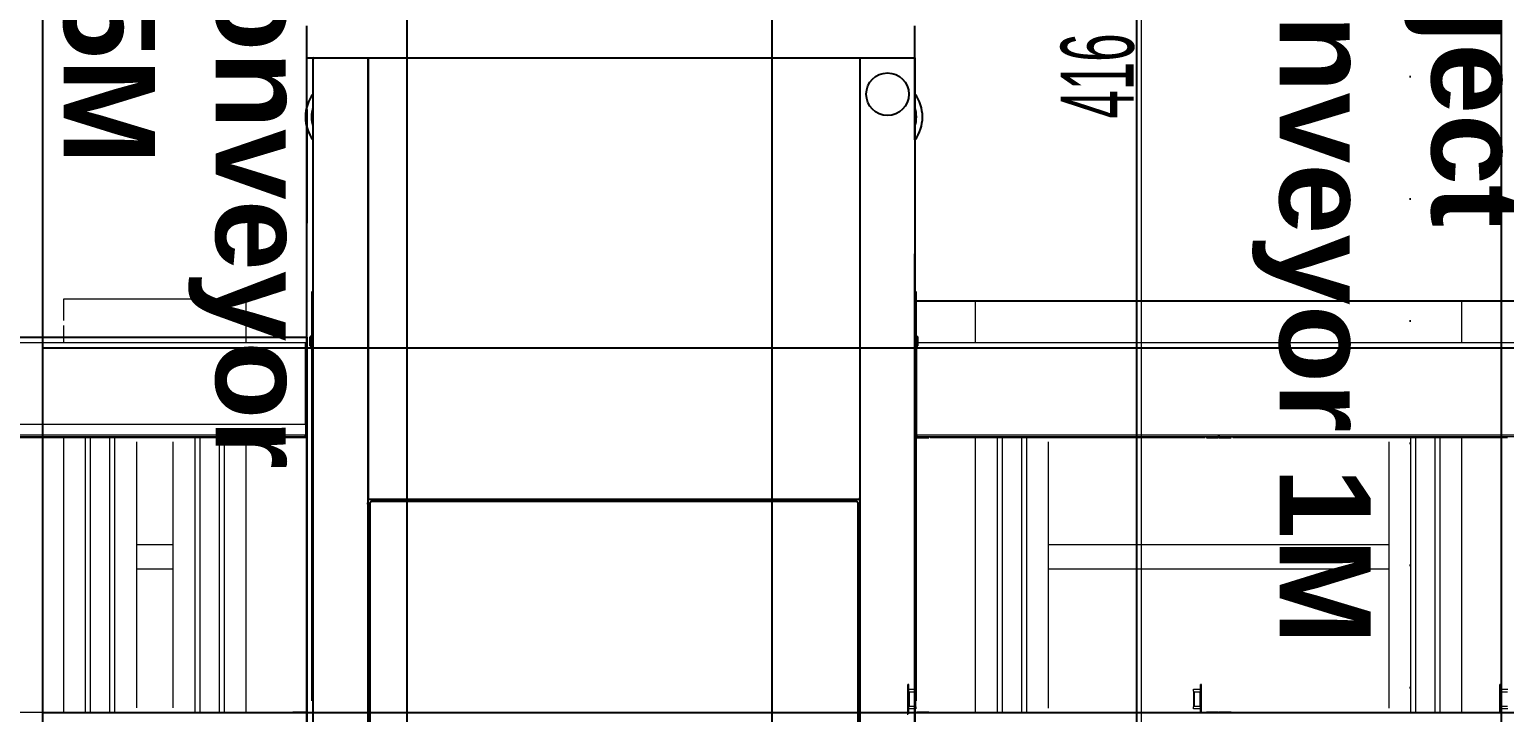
# Model space of a CAD drawing. Header units: centimetres. Extents: x 405564 to 502064, y 46284 to 60634.
# Drawn here: x 454057.6 to 454300.2, y 53002.5 to 53114.9 of the extents above; entities that cross this region are included whole.
import ezdxf
from ezdxf import colors
from ezdxf.entities.mleader import LeaderData, LeaderLine
from ezdxf.math import Vec2, Vec3
from ezdxf.xclip import XClip

# ---------------------------------------------------------------- set-up
doc = ezdxf.new("R2010")
doc.units = ezdxf.units.CM
doc.header["$XCLIPFRAME"] = 0
for name, pattern in [('3+1_3b$0$DASHED', [0.25, 0.125, -0.125]), ('ACAD_ISO07W100', [3, 0, -3]), ('DOT', [0.25, 0, -0.25])]:
    doc.linetypes.add(name, pattern=pattern)
doc.layers.get('0').update_dxf_attribs({"color": 8, "lineweight": 9})
for name, color, linetype in [('---___EB_draft03_cihazlar', 8, 'Continuous'), ('---___EB_rev', 8, 'Continuous'), ('0-KRCN-ASMATAVAN-130426', 8, 'Continuous'), ('AS_DOS_TERAS_UST', 8, 'ACAD_ISO07W100'), ('AS_DUV', 8, 'Continuous'), ('AS_PYZ_BINA', 8, 'Continuous')]:
    doc.layers.add(name, color=color, linetype=linetype)
doc.layers.add('0-KRCN-MİMARİ-220526', color=8, linetype='Continuous', lineweight=9)
doc.layers.add('OL_Ic', color=8, linetype='Continuous', lineweight=9)
doc.styles.add('Kalin02', font='arialbd.ttf')
doc.styles.add('Normal_ITL', font='swissi.ttf')
doc.styles.add('OLCU50', font='arial.ttf', dxfattribs={"width": 0.5, "height": 12})
doc.dimstyles.new('olcu 50', dxfattribs={"dimscale": 0.5, "dimtxt": 12, "dimasz": 0.5, "dimexe": 0, "dimexo": 0, "dimgap": 2, "dimtad": 1, "dimdec": 1, "dimrnd": 0.5, "dimdsep": 46, "dimtxsty": 'OLCU50', "dimblk1": 'SOL', "dimblk2": 'SAG', "dimsah": 1, "dimcen": 0, "dimse1": 1, "dimse2": 1, "dimadec": 0, "dimazin": 0, "dimtfac": 0.008, "dimtdec": 1, "dimtix": 1, "dimtmove": 2, "dimatfit": 3, "dimldrblk": 'SOL', "dimfxl": 1, "dimtolj": 1, "dimarcsym": 0})

# ---------------------------------------------------------------- blocks, each defined once
blk = doc.blocks.new('Conveyor0.5M')
at = {"layer": '---___EB_draft03_cihazlar', "linetype": 'Continuous', "lineweight": 15}
for p, q in [((276846.57, -40180.96), (276847.67, -40180.96)), ((276846.57, -40180.98), (276846.57, -40180.96)), ((276846.57, -40181.16), (276846.57, -40180.98)), ((276846.57, -40230.66), (276846.57, -40181.16)), ((276847.67, -40181.16), (276846.57, -40181.16)), ((276847.67, -40180.96), (276854.52, -40180.96)), ((276847.67, -40181.16), (276861.82, -40181.16)), ((276858.79, -40181.16), (276847.67, -40181.16)), ((276854.92, -40180.96), (276854.52, -40180.96)), ((276854.92, -40180.96), (276861.82, -40180.96)), ((276860.02, -40181.16), (276858.86, -40181.16)), ((276860.02, -40230.66), (276860.02, -40181.16)), ((276860.07, -40181.16), (276861.72, -40181.16)), ((276861.82, -40180.86), (276862.12, -40180.86)), ((276862.12, -40180.96), (276861.82, -40180.96)), ((276861.82, -40180.96), (276861.82, -40181.16)), ((276861.82, -40181.21), (276861.82, -40181.16)), ((276861.82, -40181.16), (276861.82, -40230.66)), ((276862.12, -40181.21), (276861.82, -40181.21)), ((276862.12, -40180.86), (276862.24, -40180.86)), ((276862.12, -40229.86), (276862.12, -40180.86)), ((276862.12, -40180.86), (276862.12, -40229.85)), ((276862.24, -40180.96), (276862.12, -40180.96)), ((276862.12, -40180.96), (276862.12, -40181.96)), ((276862.12, -40181.96), (276862.12, -40180.96)), ((276862.24, -40181.21), (276862.12, -40181.21)), ((276862.12, -40181.21), (276862.12, -40182.21)), ((276862.12, -40182.21), (276862.12, -40181.21)), ((276862.24, -40180.86), (276862.24, -40228.86)), ((276862.24, -40182.96), (276862.24, -40180.96)), ((276862.24, -40183.21), (276862.24, -40181.21)), ((276907.4, -40180.86), (276907.52, -40180.86)), ((276907.4, -40228.86), (276907.4, -40180.86)), ((276907.52, -40180.96), (276907.4, -40180.96)), ((276907.4, -40180.96), (276907.4, -40182.96)), ((276907.52, -40181.21), (276907.4, -40181.21)), ((276907.4, -40181.21), (276907.4, -40183.21)), ((276862.12, -40181.96), (276862.12, -40229.61)), ((276862.12, -40182.21), (276862.12, -40229.86)), ((276862.12, -40182.96), (276862.24, -40182.96)), ((276862.12, -40183.18), (276862.14, -40183.18)), ((276862.12, -40183.21), (276862.24, -40183.21)), ((276862.14, -40183.28), (276862.12, -40183.28)), ((276862.12, -40183.43), (276862.14, -40183.43)), ((276862.14, -40183.53), (276862.12, -40183.53)), ((276862.14, -40228.38), (276862.14, -40183.18)), ((276862.19, -40183.18), (276862.14, -40183.18)), ((276862.14, -40228.63), (276862.14, -40183.43)), ((276862.19, -40183.43), (276862.14, -40183.43)), ((276862.19, -40228.38), (276862.19, -40183.18)), ((276862.19, -40228.63), (276862.19, -40183.43)), ((276907.45, -40183.18), (276907.45, -40228.38)), ((276907.45, -40183.43), (276907.45, -40228.63)), ((276839.37, -40220.91), (276839.37, -40190.91)), ((276839.47, -40190.91), (276839.37, -40190.91)), ((276842.96, -40190.91), (276839.47, -40190.91)), ((276846.57, -40190.91), (276843.78, -40190.91)), ((276907.45, -40190.91), (276862.19, -40190.91)), ((276907.45, -40194.5), (276862.19, -40194.5)), ((276907.45, -40195.32), (276862.19, -40195.32)), ((276907.45, -40198.5), (276862.19, -40198.5)), ((276907.45, -40199.32), (276862.19, -40199.32)), ((276906.72, -40202.91), (276862.92, -40202.91)), ((276879.87, -40202.91), (276879.87, -40208.91)), ((276883.87, -40202.91), (276883.87, -40208.91)), ((276906.72, -40208.91), (276862.92, -40208.91)), ((276907.45, -40212.5), (276862.19, -40212.5)), ((276907.45, -40213.32), (276862.19, -40213.32)), ((276907.45, -40216.5), (276862.19, -40216.5)), ((276907.45, -40217.32), (276862.19, -40217.32)), ((276839.47, -40220.91), (276839.37, -40220.91)), ((276842.96, -40220.91), (276839.47, -40220.91)), ((276846.57, -40220.91), (276843.78, -40220.91)), ((276907.45, -40220.91), (276862.19, -40220.91))]:
    blk.add_line(p, q, dxfattribs=at)
at = {"layer": '---___EB_draft03_cihazlar', "color": 1, "linetype": '3+1_3b$0$DASHED', "ltscale": 150}
blk.add_lwpolyline([(276770.72, -40180.91), (277000.72, -40180.91), (277000.72, -40230.91), (276770.72, -40230.91), (276770.72, -40180.91)], dxfattribs=at)
at = {"layer": '---___EB_draft03_cihazlar', "color": 1}
blk.add_lwpolyline([(276845.72, -40180.91), (276925.72, -40180.91), (276925.72, -40230.91), (276845.72, -40230.91), (276845.72, -40180.91)], dxfattribs=at)
at = {"layer": '---___EB_draft03_cihazlar', "linetype": 'Continuous', "lineweight": 15}
for points, knots in [([(276846.57, -40181), (276846.57, -40181), (276846.57, -40181.02), (276846.57, -40180.99), (276846.57, -40180.96), (276846.57, -40180.96)], [0, 0, 0, 0, 0.052266, 0.883064, 1, 1, 1, 1]), ([(276854.92, -40180.96), (276854.9, -40180.97), (276854.84, -40180.99), (276854.73, -40181.01), (276854.61, -40181), (276854.54, -40180.97), (276854.52, -40180.96)], [0, 0, 0, 0, 0.162259, 0.462444, 0.828584, 1, 1, 1, 1])]:
    blk.add_open_spline(points, degree=3, knots=knots, dxfattribs=at)
at = {"layer": '---___EB_draft03_cihazlar', "insert": (276770.72, -40180.91), "char_height": 15, "attachment_point": 1, "style": 'Kalin02'}
blk.add_mtext_dynamic_manual_height_columns('Conveyor \\P0.5M', width=590.7316, gutter_width=750, heights=[137.08], dxfattribs=at)
blk = doc.blocks.new('RejectConveyor1M')
at = {"layer": '---___EB_draft03_cihazlar', "linetype": 'Continuous', "lineweight": 15}
for p, q in [((277095.36, -39826.95), (277095.36, -39727.45)), ((277110.61, -39727.45), (277110.61, -39826.95)), ((277110.91, -39728.5), (277110.91, -39776.15)), ((277110.93, -39774.92), (277110.93, -39729.72)), ((277110.98, -39774.92), (277110.98, -39729.72)), ((277152.43, -39730.8), (277152.43, -39729.65)), ((277152.88, -39729.72), (277152.88, -39730.72)), ((277155.18, -39730.72), (277155.18, -39729.72)), ((277155.63, -39729.65), (277155.63, -39730.8)), ((277156.24, -39729.72), (277156.24, -39774.92)), ((277151.61, -39730.8), (277151.61, -39730.95)), ((277151.91, -39730.8), (277151.61, -39730.8)), ((277151.91, -39730.95), (277151.61, -39730.95)), ((277156.24, -39730.8), (277151.91, -39730.8)), ((277156.24, -39730.95), (277151.91, -39730.95)), ((277152.88, -39730.72), (277155.18, -39730.72)), ((277088.51, -39817.2), (277088.51, -39737.2)), ((277092.57, -39737.2), (277088.51, -39737.2)), ((277095.36, -39737.2), (277092.57, -39737.2)), ((277156.24, -39737.2), (277110.98, -39737.2)), ((277156.24, -39740.79), (277110.98, -39740.79)), ((277156.24, -39741.61), (277110.98, -39741.61)), ((277156.24, -39744.79), (277110.98, -39744.79)), ((277156.24, -39745.61), (277110.98, -39745.61)), ((277155.51, -39749.2), (277111.71, -39749.2)), ((277128.66, -39749.2), (277128.66, -39805.2)), ((277132.66, -39749.2), (277132.66, -39805.2)), ((277110.91, -39774.82), (277110.93, -39774.82)), ((277110.93, -39774.92), (277110.91, -39774.92)), ((277111.03, -39775.15), (277110.91, -39775.15)), ((277110.91, -39777.15), (277110.91, -39776.14)), ((277110.91, -39776.15), (277110.91, -39777.15)), ((277110.98, -39774.92), (277110.93, -39774.92)), ((277111.03, -39777.15), (277111.03, -39775.15)), ((277156.19, -39775.15), (277156.19, -39777.15)), ((277156.31, -39775.15), (277156.19, -39775.15)), ((277156.24, -39774.92), (277156.29, -39774.92)), ((277110.61, -39777.15), (277110.91, -39777.15)), ((277110.91, -39777.25), (277110.61, -39777.25)), ((277110.91, -39777.15), (277111.03, -39777.15)), ((277110.91, -39777.25), (277110.91, -39778.25)), ((277110.91, -39778.25), (277110.91, -39777.25)), ((277111.03, -39777.25), (277110.91, -39777.25)), ((277110.91, -39778.25), (277110.91, -39825.9)), ((277111.03, -39779.25), (277111.03, -39777.25)), ((277156.19, -39777.15), (277156.31, -39777.15)), ((277156.19, -39777.25), (277156.19, -39779.25)), ((277156.31, -39777.25), (277156.19, -39777.25)), ((277110.91, -39779.25), (277111.03, -39779.25)), ((277110.91, -39779.47), (277110.93, -39779.47)), ((277110.93, -39779.57), (277110.91, -39779.57)), ((277110.93, -39824.67), (277110.93, -39779.47)), ((277110.98, -39779.47), (277110.93, -39779.47)), ((277110.98, -39824.67), (277110.98, -39779.47)), ((277151.61, -39780.05), (277151.61, -39780.2)), ((277151.91, -39780.05), (277151.61, -39780.05)), ((277151.91, -39780.2), (277151.61, -39780.2)), ((277156.24, -39780.05), (277151.91, -39780.05)), ((277156.24, -39780.2), (277151.91, -39780.2)), ((277152.43, -39781.35), (277152.43, -39780.2)), ((277152.88, -39780.27), (277152.88, -39781.27)), ((277155.18, -39780.27), (277152.88, -39780.27)), ((277155.18, -39781.27), (277155.18, -39780.27)), ((277155.63, -39780.2), (277155.63, -39781.35)), ((277156.19, -39779.25), (277156.31, -39779.25)), ((277156.24, -39779.47), (277156.29, -39779.47)), ((277156.24, -39779.47), (277156.24, -39824.67)), ((277152.73, -39781.35), (277152.43, -39781.35)), ((277152.73, -39781.35), (277155.33, -39781.35)), ((277152.88, -39781.27), (277155.18, -39781.27)), ((277155.63, -39781.35), (277155.33, -39781.35)), ((277155.51, -39805.2), (277111.71, -39805.2)), ((277156.24, -39808.79), (277110.98, -39808.79)), ((277156.24, -39809.61), (277110.98, -39809.61)), ((277156.24, -39812.79), (277110.98, -39812.79)), ((277156.24, -39813.61), (277110.98, -39813.61)), ((277092.57, -39817.2), (277088.51, -39817.2)), ((277095.36, -39817.2), (277092.57, -39817.2)), ((277156.24, -39817.2), (277110.98, -39817.2)), ((277110.91, -39824.57), (277110.93, -39824.57)), ((277110.93, -39824.67), (277110.91, -39824.67)), ((277110.98, -39824.67), (277110.93, -39824.67)), ((277156.24, -39824.67), (277156.29, -39824.67)), ((277095.36, -39827.12), (277095.36, -39826.95)), ((277096.46, -39826.95), (277095.36, -39826.95)), ((277095.36, -39827.15), (277095.36, -39827.12)), ((277096.46, -39827.15), (277095.36, -39827.15)), ((277096.46, -39826.95), (277110.61, -39826.95)), ((277107.57, -39826.95), (277096.46, -39826.95)), ((277096.46, -39827.15), (277103.31, -39827.15)), ((277103.31, -39827.15), (277103.71, -39827.15)), ((277103.71, -39827.15), (277110.61, -39827.15)), ((277108.81, -39826.95), (277107.64, -39826.95)), ((277108.86, -39826.95), (277110.51, -39826.95)), ((277110.61, -39826.95), (277110.61, -39826.9)), ((277110.61, -39826.9), (277110.91, -39826.9)), ((277110.61, -39826.95), (277110.61, -39827.15)), ((277111.03, -39824.9), (277110.91, -39824.9)), ((277110.91, -39825.9), (277110.91, -39826.9)), ((277110.91, -39826.9), (277111.03, -39826.9)), ((277111.03, -39826.9), (277111.03, -39824.9)), ((277152.43, -39828.2), (277152.43, -39827.05)), ((277152.43, -39827.05), (277152.73, -39827.05)), ((277155.33, -39827.05), (277152.73, -39827.05)), ((277152.88, -39827.12), (277152.88, -39828.12)), ((277155.18, -39827.12), (277152.88, -39827.12)), ((277155.18, -39828.12), (277155.18, -39827.12)), ((277155.33, -39827.05), (277155.63, -39827.05)), ((277155.63, -39827.05), (277155.63, -39828.2)), ((277156.19, -39824.9), (277156.19, -39826.9)), ((277156.31, -39824.9), (277156.19, -39824.9)), ((277156.19, -39826.9), (277156.31, -39826.9)), ((277151.61, -39828.2), (277151.61, -39828.35)), ((277151.91, -39828.2), (277151.61, -39828.2)), ((277151.91, -39828.35), (277151.61, -39828.35)), ((277156.46, -39828.2), (277151.91, -39828.2)), ((277156.61, -39828.35), (277151.91, -39828.35)), ((277152.88, -39828.12), (277155.18, -39828.12))]:
    blk.add_line(p, q, dxfattribs=at)
at = {"layer": '---___EB_draft03_cihazlar', "color": 1, "linetype": '3+1_3b$0$DASHED', "ltscale": 150}
blk.add_lwpolyline([(277013.51, -39727.2), (277249.51, -39727.2), (277249.51, -39827.2), (277013.51, -39827.2), (277013.51, -39727.2)], dxfattribs=at)
at = {"layer": '---___EB_draft03_cihazlar', "color": 1}
blk.add_lwpolyline([(277088.51, -39727.2), (277174.51, -39727.2), (277174.51, -39827.2), (277088.51, -39827.2), (277088.51, -39727.2)], dxfattribs=at)
at = {"layer": '---___EB_draft03_cihazlar', "linetype": 'Continuous', "lineweight": 15}
for points, knots in [([(277095.36, -39827.15), (277095.36, -39827.14), (277095.36, -39827.12), (277095.36, -39827.09), (277095.36, -39827.1), (277095.36, -39827.1)], [0, 0, 0, 0, 0.116936, 0.947734, 1, 1, 1, 1]), ([(277103.31, -39827.15), (277103.33, -39827.14), (277103.4, -39827.11), (277103.51, -39827.09), (277103.63, -39827.11), (277103.69, -39827.14), (277103.71, -39827.15)], [0, 0, 0, 0, 0.171416, 0.537556, 0.837741, 1, 1, 1, 1])]:
    blk.add_open_spline(points, degree=3, knots=knots, dxfattribs=at)
at = {"layer": '---___EB_draft03_cihazlar', "insert": (277013.51, -39727.2), "char_height": 15, "attachment_point": 1, "style": 'Kalin02'}
blk.add_mtext_dynamic_manual_height_columns('Reject \\PConveyor 1M', width=590.7316, gutter_width=750, heights=[137.08], dxfattribs=at)
blk = doc.blocks.new('SPI')
at = {"layer": '---___EB_draft03_cihazlar', "linetype": 'Continuous'}
for p, q in [((274440.84, -39725.17), (274508.24, -39725.17)), ((274498.84, -39725.17), (274498.84, -39725.08)), ((274498.88, -39725.08), (274498.84, -39725.08)), ((274498.88, -39724.99), (274498.88, -39725.17)), ((274498.88, -39724.99), (274499.16, -39724.99)), ((274499.16, -39724.99), (274499.16, -39725.17)), ((274499.2, -39725.09), (274499.16, -39725.09)), ((274499.2, -39725.13), (274499.16, -39725.13)), ((274499.23, -39725.08), (274499.2, -39725.11)), ((274499.2, -39725.09), (274499.2, -39725.17)), ((274499.2, -39725.17), (274499.2, -39725.11)), ((274499.29, -39724.83), (274499.22, -39725.17)), ((274499.23, -39725.13), (274499.23, -39725.08)), ((274499.24, -39725.08), (274499.23, -39725.08)), ((274499.24, -39725.08), (274499.23, -39725.08)), ((274499.29, -39724.83), (274500.74, -39724.83)), ((274500.89, -39724.98), (274500.74, -39724.83)), ((274500.89, -39724.98), (274500.89, -39725.17)), ((274508.24, -39725.17), (274508.24, -39725.33)), ((274420.39, -39725.33), (274546.49, -39725.33)), ((274546.69, -39725.53), (274546.69, -39734.13)), ((274546.49, -39734.33), (274420.39, -39734.33)), ((274420.39, -39734.73), (274473.49, -39734.73)), ((274473.69, -39746.83), (274473.69, -39734.93)), ((274473.99, -39746.53), (274473.99, -39734.58)), ((274474.09, -39734.33), (274474.09, -39734.41)), ((274546.49, -39734.38), (274474.19, -39734.38)), ((274474.24, -39734.33), (274474.24, -39734.38)), ((274474.29, -39734.33), (274474.29, -39734.38)), ((274495.97, -39734.38), (274495.97, -39734.33)), ((274496.08, -39734.33), (274496.08, -39734.38)), ((274496.98, -39734.38), (274496.98, -39734.33)), ((274497.09, -39734.38), (274497.09, -39734.33)), ((274497.24, -39734.38), (274497.24, -39734.33)), ((274497.76, -39734.33), (274497.76, -39734.38)), ((274498.21, -39734.38), (274498.21, -39734.33)), ((274498.59, -39734.38), (274498.59, -39734.33)), ((274498.88, -39734.33), (274498.88, -39734.38)), ((274499.16, -39734.33), (274499.16, -39734.38)), ((274499.19, -39734.38), (274499.19, -39734.33)), ((274500.89, -39734.33), (274500.89, -39734.38)), ((274541.19, -39734.38), (274541.19, -39734.33)), ((274546.69, -39734.58), (274546.69, -39815.08)), ((274473.69, -39814.73), (274473.69, -39746.83)), ((274473.99, -39815.08), (274473.99, -39746.53)), ((274473.49, -39814.93), (274420.39, -39814.93)), ((274420.39, -39815.33), (274546.49, -39815.33)), ((274546.49, -39815.28), (274474.19, -39815.28)), ((274485.69, -39815.33), (274485.69, -39815.28)), ((274531.69, -39815.33), (274531.69, -39815.28)), ((274536.29, -39815.28), (274536.29, -39815.33)), ((274540.99, -39815.28), (274540.99, -39815.33)), ((274541.19, -39815.33), (274541.19, -39815.28)), ((274546.69, -39815.53), (274546.69, -39824.13)), ((274546.49, -39824.33), (274420.39, -39824.33)), ((274508.24, -39824.49), (274440.84, -39824.49)), ((274498.84, -39824.58), (274498.84, -39824.49)), ((274498.88, -39824.58), (274498.84, -39824.58)), ((274498.88, -39824.49), (274498.88, -39824.67)), ((274498.88, -39824.67), (274499.16, -39824.67)), ((274499.16, -39824.49), (274499.16, -39824.67)), ((274499.2, -39824.53), (274499.16, -39824.53)), ((274499.2, -39824.57), (274499.16, -39824.57)), ((274499.2, -39824.57), (274499.2, -39824.49)), ((274499.2, -39824.55), (274499.2, -39824.49)), ((274499.23, -39824.58), (274499.2, -39824.55)), ((274499.22, -39824.49), (274499.29, -39824.83)), ((274499.23, -39824.58), (274499.23, -39824.53)), ((274499.24, -39824.58), (274499.23, -39824.58)), ((274499.24, -39824.58), (274499.23, -39824.58)), ((274500.74, -39824.83), (274500.89, -39824.68)), ((274500.89, -39824.68), (274500.89, -39824.49)), ((274508.24, -39824.49), (274508.24, -39824.33)), ((274499.29, -39824.83), (274500.74, -39824.83))]:
    blk.add_line(p, q, dxfattribs=at)
at = {"layer": '---___EB_draft03_cihazlar', "color": 1, "linetype": '3+1_3b$0$DASHED', "ltscale": 150}
blk.add_lwpolyline([(274345.69, -39724.33), (274621.69, -39724.33), (274621.69, -39824.33), (274345.69, -39824.33), (274345.69, -39724.33)], dxfattribs=at)
at = {"layer": '---___EB_draft03_cihazlar', "color": 1}
blk.add_lwpolyline([(274420.69, -39724.33), (274546.69, -39724.33), (274546.69, -39824.33), (274420.69, -39824.33), (274420.69, -39724.33)], dxfattribs=at)
at = {"layer": '---___EB_draft03_cihazlar', "linetype": 'Continuous'}
blk.add_circle((274540.69, -39819.83), 3.5, dxfattribs=at)
for centre, radius, start, end in [((274500.14, -39725.33), 0.4, 23.7878, 156.2122), ((274500.14, -39725.33), 0.225, 46.0426, 133.9574), ((274500.14, -39725.33), 0.2, 53.1454, 126.8609), ((274536.94, -39730.58), 6.5, 53.9403, 126.0597), ((274536.94, -39730.58), 5.5, 73.027, 106.9261), ((274546.49, -39725.53), 0.2, 0, 90), ((274473.34, -39733.98), 0.375, 250.2243, 289.7757), ((274473.49, -39734.93), 0.2, 0, 90), ((274474.19, -39734.58), 0.2, 90, 180), ((274475.29, -39734.78), 1, 153.1583, 156.2881), ((274536.94, -39730.58), 6.5, 324.1813, 324.7056), ((274473.34, -39739.98), 0.375, 340.247, 19.753), ((274473.49, -39814.73), 0.2, 270, 0), ((274474.19, -39815.08), 0.2, 180, 270), ((274538.99, -39815.38), 0.35, 163.0656, 171.3861), ((274538.99, -39815.38), 0.21, 150, 165.731), ((274538.99, -39815.38), 0.21, 14.269, 30), ((274538.99, -39815.38), 0.35, 8.6139, 16.9344), ((274536.94, -39819.08), 6.5, 35.2944, 35.8187), ((274545.18, -39815.29), 0.2, 180, 192.505), ((274500.14, -39824.33), 0.4, 203.6323, 336.3677), ((274500.14, -39824.33), 0.225, 225.9097, 314.0903), ((274500.14, -39824.33), 0.2, 255, 306.8546), ((274536.94, -39819.08), 6.5, 233.9403, 306.0597), ((274536.94, -39819.08), 5.5, 253.027, 286.9261), ((274546.49, -39824.13), 0.2, 270, 0)]:
    blk.add_arc(centre, radius, start, end, dxfattribs=at)
blk.add_ellipse((274496.59, -39734.66), major_axis=(0.3, 0), ratio=0.999712, start_param=1.231318, end_param=1.910275, dxfattribs=at)
blk = doc.blocks.new('SOL')
at = {"color": 0}
for p, q in [((0, 50), (0, -7)), ((-7, 0), (7, 0))]:
    blk.add_line(p, q, dxfattribs=at)
at = {"color": 1}
blk.add_circle((0, 0), 3, dxfattribs=at)
blk = doc.blocks.new('SAG')
at = {"color": 0}
for p, q in [((7, 0), (-7, 0)), ((0, -50), (0, 7))]:
    blk.add_line(p, q, dxfattribs=at)
at = {"color": 1}
blk.add_circle((0, 0), 3, dxfattribs=at)
blk = doc.blocks.new('*D703')
at = {"layer": '---___EB_rev', "color": 0, "lineweight": -2, "transparency": 16777216}
blk.add_line((16176.39, -7318.99), (16176.39, -7734.49), dxfattribs=at)
at = {"layer": 'Defpoints', "color": 0, "transparency": 16777216}
for p in [(16239.18, -7318.74), (16176.39, -7734.74), (16239.18, -7734.74)]:
    blk.add_point(p, dxfattribs=at)
at = {"layer": '---___EB_rev', "color": 0, "lineweight": -2, "transparency": 16777216, "xscale": 0.25, "yscale": 0.25, "zscale": 0.25}
for name, p, rotation in [('SOL', (16176.39, -7318.74), 90), ('SAG', (16176.39, -7734.74), 270)]:
    blk.add_blockref(name, p, dxfattribs=dict(at, rotation=rotation))
at = {"layer": '---___EB_rev', "color": 0, "transparency": 16777216, "insert": (16169.27, -7526.74), "char_height": 12, "attachment_point": 5, "rotation": 90, "style": 'OLCU50'}
blk.add_mtext('\\A1;416', dxfattribs=at)
blk = doc.blocks.new('A$Ca63a641c')
at = {"layer": 'AS_PYZ_BINA'}
ml = blk.add_multileader_mtext('Standard', dxfattribs=at)
ml.set_content('EST boyalı panel çit ve panel çit kapı (AS 51.101)', color=256, style='Normal_ITL')
ml.set_leader_properties()
ml.build(insert=Vec2(0, 0))
ml.multileader.update_dxf_attribs({"dogleg_length": 0.379, "arrow_head_size": 17.04, "scale": 75})
ctx = ml.context
ctx.base_point, ctx.scale, ctx.char_height, ctx.arrow_head_size, ctx.landing_gap_size, ctx.plane_origin = Vec3(140.51, 464.3), 75, 20, 17.04, 14.2, Vec3(92.51, 620.11)
notes = []
notes.append((ctx, [(0, (1, 1, 0), (112.11, 464.3), (1, 0), 28.4, [(0, [(68.5, 410)], 0, [])])]))
ctx.mtext.insert, ctx.mtext.width, ctx.mtext.flow_direction = Vec3(154.71, 477.51), 604.5634, 5
for ctx, leaders in notes:
    for number, flags, end, landing, length, lines in leaders:
        leader = LeaderData()
        leader.index, (leader.has_last_leader_line, leader.has_dogleg_vector, leader.attachment_direction) = number, flags
        leader.last_leader_point, leader.dogleg_vector, leader.dogleg_length = Vec3(end), Vec3(landing), length
        for number, points, colour, breaks in lines:
            line = LeaderLine()
            line.index, line.vertices, line.color, line.breaks = number, Vec3.list(points), colors.encode_raw_color(colour), breaks
            leader.lines.append(line)
        ctx.leaders.append(leader)
blk = doc.blocks.new('A$C85dec720')
at = {"layer": 'OL_Ic'}
blk.add_blockref('A$Ca63a641c', (5315.08, 5344.25, 28.4), dxfattribs=at)
blk = doc.blocks.new('A$C6A10300A')
at = {"layer": 'AS_DOS_TERAS_UST', "linetype": 'DOT', "ltscale": 80}
blk.add_line((16220.68, -8451.45), (16220.68, -7201.45), dxfattribs=at)
at = {"layer": '---___EB_draft03_cihazlar'}
for name, p, rotation in [('SPI', (-23685.15, -282070.43), 90), ('RejectConveyor1M', (55966.38, 269524.76), 270), ('Conveyor0.5M', (56220.09, 269275.98), 270)]:
    blk.add_blockref(name, p, dxfattribs=dict(at, rotation=rotation))
at = {"layer": 'AS_DUV'}
ref = blk.add_blockref('A$C85dec720', (28900.96, -17748.98), dxfattribs=dict(at, rotation=105.0255580063709))
XClip(ref).set_block_clipping_path([(6220.3367769278, 6783.7313721173), (4126.4071464743, -1017.0000000052), (7354.8298234051, -1883.5969356479), (9448.7594538586, 5917.1344364745)])
at = {"layer": '---___EB_rev'}
dim = blk.add_linear_dim(base=(16176.39, -7734.74), p1=(16239.18, -7318.74), p2=(16239.18, -7734.74), angle=90, dimstyle='olcu 50', override={"dimfxl": 0.15, "dimfxlon": 1, "dimarcsym": 2}, dxfattribs=at)
dim.commit()
dim.dimension.update_dxf_attribs({"geometry": '*D703', "text_midpoint": (16169.27, -7526.74)})

msp = doc.modelspace()

# ---------------------------------------------------------------- linework, layer by layer
at = {"layer": '0-KRCN-ASMATAVAN-130426'}
for p, q in [((454059.75, 53422.56), (454059.75, 52222.56)), ((454119.75, 52222.56), (454119.75, 53422.56)), ((454179.75, 52222.56), (454179.75, 53422.56)), ((454239.75, 52222.56), (454239.75, 53422.56)), ((454299.75, 52222.56), (454299.75, 53422.56)), ((454059.75, 53062.56), (454839.75, 53062.56)), ((454059.75, 53002.56), (454839.75, 53002.56))]:
    msp.add_line(p, q, dxfattribs=at)

# ---------------------------------------------------------------- next in the draw order: block references
at = {"layer": '0-KRCN-MİMARİ-220526'}
msp.add_blockref('A$C6A10300A', (438064.07, 60634.02), dxfattribs=at)

doc.saveas('drawing.dxf')
